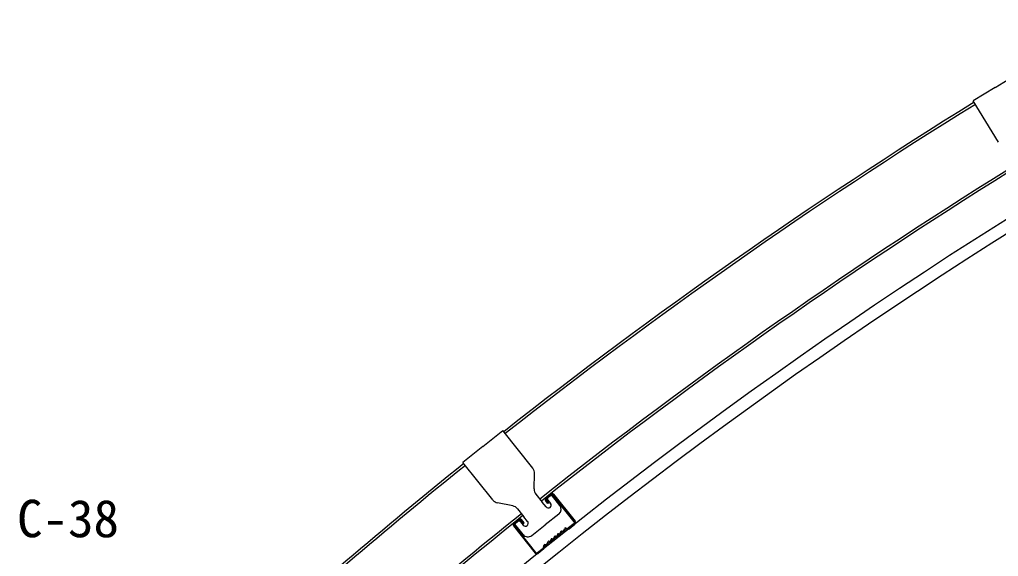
# Model space of a CAD drawing. Units: millimetres, scale not verified. Extents: x -1375 to 1375, y -973 to 950.
# Drawn here: x -733.4 to -254.5, y -117 to 145.7 of the extents above; entities that cross this region are included whole.
import ezdxf
from ezdxf.enums import TextEntityAlignment as Align

# ---------------------------------------------------------------- set-up
doc = ezdxf.new("R2010")
doc.units = ezdxf.units.MM
doc.header["$LTSCALE"] = 10
for name, color, linetype in [('1-1_中線', 7, 'Continuous'), ('1-2_太線１', 2, 'Continuous'), ('1-6_文字', 4, 'Continuous')]:
    doc.layers.add(name, color=color, linetype=linetype)
doc.styles.add('ＭＳ ゴシック', font='')
doc.styles.get('ＭＳ ゴシック').set_extended_font_data('MS Gothic')

msp = doc.modelspace()

# ---------------------------------------------------------------- linework, layer by layer
at = {"layer": '1-1_中線'}
for p, q in [((-256.18, 112.43), (-245.52, 118.97)), ((-256.18, 112.43), (-266.83, 105.9)), ((-254.53, 85.83), (-266.83, 105.9)), ((-506.72, -63.16), (-496.95, -55.37)), ((-482.29, -73.79), (-496.95, -55.37)), ((-506.72, -63.16), (-516.5, -70.94)), ((-501.84, -89.36), (-516.5, -70.94)), ((-481.63, -83.93), (-481.42, -76.39)), ((-492.1, -92.27), (-499.5, -90.79)), ((-480.76, -86.54), (-477.69, -90.4)), ((-475.82, -92.75), (-477.69, -90.4)), ((-474.87, -89.44), (-473.63, -91.01)), ((-474.71, -88.04), (-473.23, -86.85)), ((-469.12, -92.02), (-473.23, -86.85)), ((-489.76, -93.7), (-486.68, -97.56)), ((-489.66, -99.93), (-491.14, -101.11)), ((-488.25, -100.09), (-487.01, -101.66)), ((-484.82, -99.91), (-486.68, -97.56)), ((-469.59, -96.23), (-476.21, -101.49)), ((-487.03, -106.28), (-491.14, -101.11)), ((-482.82, -106.76), (-476.21, -101.49))]:
    msp.add_line(p, q, dxfattribs=at)
for centre, radius, start, end in [((1053.99, -2023.57), 2448.1, 90, 134.03076), ((1053.99, -2023.57), 2442.1, 90, 133.38322), ((1053.99, -2023.57), 2505.1, 121.80983, 128.23804), ((1053.99, -2023.57), 2503.9, 121.80997, 128.2379), ((1053.99, -2023.57), 2468.3, 121.65741, 128.39046), ((1053.99, -2023.57), 2467.1, 121.65747, 128.3904), ((1053.99, -2023.57), 2505.1, 128.80983, 132.23761), ((1053.99, -2023.57), 2503.9, 128.80997, 132.23733), ((-485.41, -76.28), 4, 358.3679, 38.5239), ((-477.63, -84.05), 4, 178.3679, 218.5239), ((-498.71, -86.87), 4, 218.5239, 258.6799), ((-474.09, -88.82), 1, 128.5239, 218.5239), ((-492.89, -96.19), 4, 38.5239, 78.6799), ((-474.72, -91.88), 1.4, 218.5239, 38.5239), ((-471.46, -93.88), 3, 308.5239, 38.5239), ((1053.99, -2023.57), 2468.3, 128.65741, 132.37982), ((1053.99, -2023.57), 2467.1, 128.65747, 132.37947), ((-489.03, -100.71), 1, 38.5239, 128.5239), ((-485.91, -100.78), 1.4, 218.5239, 38.5239), ((-484.69, -104.41), 3, 218.5239, 308.5239)]:
    msp.add_arc(centre, radius, start, end, dxfattribs=at)
at = {"layer": '1-2_太線１'}
for p, q in [((-474.87, -91.14), (-476.11, -89.57)), ((-475.95, -88.17), (-473.6, -86.3)), ((-474.47, -90.82), (-475.72, -89.26)), ((-475.64, -88.56), (-473.29, -86.69)), ((-474.47, -90.82), (-474.87, -91.14)), ((-462, -100.07), (-472.59, -86.77)), ((-472.2, -86.46), (-461.61, -99.76)), ((-489.25, -98.75), (-491.6, -100.62)), ((-488.94, -99.15), (-491.29, -101.01)), ((-486.99, -100.79), (-488.24, -99.23)), ((-486.6, -100.48), (-487.85, -98.91)), ((-486.99, -100.79), (-486.6, -100.48)), ((-491.76, -102.03), (-481.17, -115.33)), ((-480.78, -115.02), (-491.37, -101.72)), ((-466.28, -103.53), (-465.28, -103.64)), ((-466.22, -103.03), (-465.23, -103.14)), ((-462.05, -100.81), (-464.86, -103.04)), ((-464.55, -103.43), (-461.74, -101.2)), ((-480.05, -115.13), (-477.24, -112.9)), ((-480.05, -115.13), (-477.24, -112.9)), ((-476.93, -113.29), (-479.74, -115.52)), ((-476.93, -113.29), (-479.74, -115.52)), ((-477.06, -112.56), (-476.94, -111.57)), ((-476.94, -111.57), (-477.06, -112.56)), ((-476.45, -111.63), (-476.56, -112.62)), ((-476.45, -111.63), (-476.56, -112.62))]:
    msp.add_line(p, q, dxfattribs=at)
for centre, radius, start, end in [((-472.98, -87.08), 1, 38.5209, 128.5209), ((-475.33, -88.95), 1, 128.5209, 218.5209), ((-475.33, -88.95), 0.5, 128.5209, 218.5209), ((-472.98, -87.08), 0.5, 38.5209, 128.5209), ((-488.63, -99.54), 1, 38.5269, 128.5269), ((-488.63, -99.54), 0.5, 38.5269, 128.5269), ((-462.37, -100.41), 0.5, 308.5239, 41.0479), ((-462.37, -100.41), 1, 308.5239, 41.0479), ((-490.98, -101.41), 1, 128.5269, 218.5269), ((-490.98, -101.41), 0.5, 128.5269, 218.5269), ((-469.48, -105.12), 1.25, 255.3938, 1.654), ((-469.48, -105.12), 0.75, 255.3938, 1.654), ((-468.23, -105.09), 0.5, 84.9211, 181.654), ((-468.07, -103.28), 1.81, 264.9211, 352.1268), ((-468.07, -103.28), 1.31, 264.9211, 352.1268), ((-466.28, -103.53), 0.5, 83.5239, 172.1267), ((-465.17, -102.65), 1, 263.5239, 308.5239), ((-465.17, -102.65), 0.5, 263.5239, 308.5239), ((-476.29, -109.82), 1.81, 264.9211, 352.1268), ((-476.29, -109.82), 1.31, 264.9211, 352.1268), ((-474.49, -110.07), 0.5, 75.3938, 172.1267), ((-474.18, -108.86), 1.25, 255.3938, 1.654), ((-474.18, -108.86), 0.75, 255.3938, 1.654), ((-472.93, -108.82), 0.5, 75.3938, 181.654), ((-472.61, -107.61), 1.25, 255.3938, 1.654), ((-472.61, -107.61), 0.75, 255.3938, 1.654), ((-471.36, -107.58), 0.5, 75.3938, 181.654), ((-471.05, -106.37), 1.25, 255.3938, 1.654), ((-471.05, -106.37), 0.75, 255.3938, 1.654), ((-469.8, -106.33), 0.5, 75.3938, 181.654), ((-477.55, -112.51), 0.5, 308.5239, 353.5239), ((-477.55, -112.51), 0.5, 308.5239, 353.5239), ((-476.45, -111.63), 0.5, 84.9211, 173.5239), ((-477.55, -112.51), 1, 308.5239, 353.5239), ((-477.55, -112.51), 1, 308.5239, 353.5239), ((-480.36, -114.74), 1, 215.9999, 308.5239), ((-480.36, -114.74), 1, 215.9999, 308.5239), ((-480.36, -114.74), 0.5, 215.9999, 308.5239), ((-480.36, -114.74), 0.5, 215.9999, 308.5239)]:
    msp.add_arc(centre, radius, start, end, dxfattribs=at)

# ---------------------------------------------------------------- texts
at = {"layer": '1-6_文字', "style": 'ＭＳ ゴシック'}
msp.add_text('C-38', height=18.33, dxfattribs=at).set_placement((-734.61, -113.08), align=Align.BOTTOM_LEFT)

doc.saveas('drawing.dxf')
